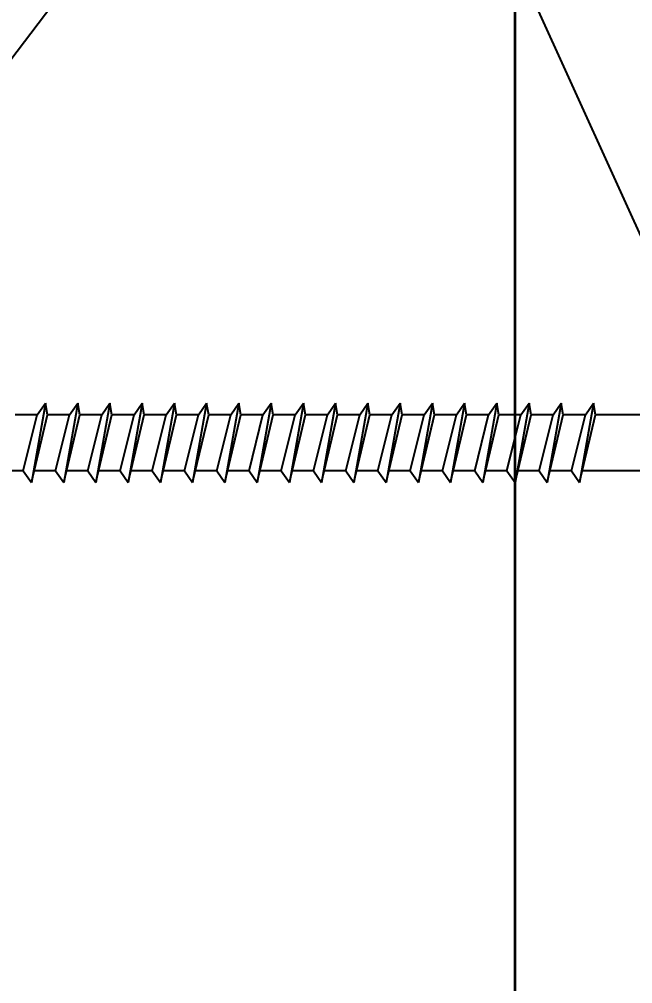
# Model space of a CAD drawing. Header units: inches. Extents: x -16404 to 14624, y -1591 to 16152.
# Drawn here: x 8305.122 to 8307.025, y 6115.648 to 6118.637 of the extents above; entities that cross this region are included whole.
import ezdxf
from ezdxf import colors
from ezdxf.entities.mleader import LeaderData, LeaderLine
from ezdxf.math import Vec2, Vec3

# ---------------------------------------------------------------- set-up
doc = ezdxf.new("R2010")
doc.units = ezdxf.units.IN
doc.header["$LTSCALE"] = 24
doc.header["$MEASUREMENT"] = 0
doc.layers.get('0').update_dxf_attribs({"linetype": 'CONTINUOUS'})
doc.layers.add('DESIGNER COMMENTS', color=221, linetype='CONTINUOUS', plot=False)
for name, color, linetype in [('S-FASTENERS', 1, 'CONTINUOUS'), ('S-SIMPSON', 2, 'CONTINUOUS'), ('S-TYP DETAIL BLOCKS', 1, 'CONTINUOUS'), ('S-WOOD', 3, 'CONTINUOUS')]:
    doc.layers.add(name, color=color, linetype=linetype)
doc.styles.add('Arial', font='arial.ttf', dxfattribs={"width": 0.85})

# ---------------------------------------------------------------- blocks, each defined once
blk = doc.blocks.new('_Open90')
at = {"color": 0, "linetype": 'ByBlock', "lineweight": -2}
for p, q in [((-0.5, 0.5), (0, 0)), ((0, 0), (-1, 0)), ((0, 0), (-0.5, -0.5))]:
    blk.add_line(p, q, dxfattribs=at)
blk = doc.blocks.new('SDS.25X5-f')
at = {"layer": 'S-SIMPSON'}
for p, q in [((-0.087, -0.536), (-0.087, -2.2912)), ((0.087, -0.5316), (0.087, -2.25)), ((0.087, -0.5316), (0.087, -2.25)), ((-0.087, -0.5749), (-0.087, -2.2912)), ((0.087, -2.1816), (0.087, -2.25)), ((0.087, -2.1816), (0.087, -2.25)), ((-0.087, -2.2249), (-0.087, -2.2912)), ((-0.087, -2.2249), (-0.087, -2.2912)), ((-0.087, -2.2249), (-0.087, -2.2912))]:
    blk.add_line(p, q, dxfattribs=at)
at = {"layer": 'S-SIMPSON', "color": 1}
for p, q in [((-0.123, -2.2997), (0.087, -2.25)), ((-0.123, -2.2997), (0.087, -2.25)), ((-0.123, -2.2997), (0.087, -2.25)), ((0.123, -2.2563), (-0.123, -2.2997)), ((0.123, -2.2563), (-0.123, -2.2997)), ((0.123, -2.2563), (-0.123, -2.2997)), ((0.087, -2.25), (0.123, -2.2563)), ((0.087, -2.25), (0.123, -2.2563)), ((0.087, -2.25), (0.123, -2.2563)), ((0.087, -2.2816), (0.123, -2.2563)), ((0.087, -2.2816), (0.123, -2.2563)), ((0.087, -2.2816), (0.123, -2.2563)), ((-0.087, -2.3249), (-0.123, -2.2997)), ((-0.087, -2.3249), (-0.123, -2.2997)), ((-0.087, -2.3249), (-0.123, -2.2997)), ((-0.087, -2.3249), (0.087, -2.2816)), ((-0.087, -2.3249), (0.087, -2.2816)), ((-0.087, -2.3249), (0.087, -2.2816)), ((0.087, -2.2816), (0.087, -2.35)), ((0.087, -2.2816), (0.087, -2.35)), ((0.087, -2.2816), (0.087, -2.35)), ((0.087, -2.2816), (0.087, -2.35)), ((0.087, -2.2816), (0.087, -2.35)), ((0.087, -2.2816), (0.087, -2.35)), ((-0.087, -2.3249), (-0.087, -2.3912)), ((-0.087, -2.3249), (-0.087, -2.3912)), ((-0.087, -2.3249), (-0.087, -2.3912)), ((-0.087, -2.3249), (-0.087, -2.3912)), ((-0.087, -2.3249), (-0.087, -2.3912)), ((-0.087, -2.3249), (-0.087, -2.3912)), ((-0.123, -2.3997), (0.087, -2.35)), ((-0.123, -2.3997), (0.087, -2.35)), ((-0.123, -2.3997), (0.087, -2.35)), ((-0.123, -2.3997), (0.087, -2.35)), ((0.123, -2.3563), (-0.123, -2.3997)), ((0.123, -2.3563), (-0.123, -2.3997)), ((0.123, -2.3563), (-0.123, -2.3997)), ((0.123, -2.3563), (-0.123, -2.3997)), ((0.087, -2.35), (0.123, -2.3563)), ((0.087, -2.35), (0.123, -2.3563)), ((0.087, -2.35), (0.123, -2.3563)), ((0.087, -2.35), (0.123, -2.3563)), ((0.087, -2.3816), (0.123, -2.3563)), ((0.087, -2.3816), (0.123, -2.3563)), ((0.087, -2.3816), (0.123, -2.3563)), ((0.087, -2.3816), (0.123, -2.3563)), ((-0.087, -2.4249), (0.087, -2.3816)), ((-0.087, -2.4249), (0.087, -2.3816)), ((-0.087, -2.4249), (0.087, -2.3816)), ((-0.087, -2.4249), (0.087, -2.3816)), ((0.087, -2.3816), (0.087, -2.45)), ((0.087, -2.3816), (0.087, -2.45)), ((0.087, -2.3816), (0.087, -2.45)), ((0.087, -2.3816), (0.087, -2.45)), ((0.087, -2.3816), (0.087, -2.45)), ((0.087, -2.3816), (0.087, -2.45)), ((0.087, -2.3816), (0.087, -2.45)), ((0.087, -2.3816), (0.087, -2.45)), ((0.087, -2.3816), (0.087, -2.45)), ((0.087, -2.3816), (0.087, -2.45)), ((-0.087, -2.4249), (-0.123, -2.3997)), ((-0.087, -2.4249), (-0.123, -2.3997)), ((-0.087, -2.4249), (-0.123, -2.3997)), ((-0.087, -2.4249), (-0.123, -2.3997)), ((-0.087, -2.4249), (-0.123, -2.3997)), ((-0.087, -2.4249), (0, -2.4032)), ((-0.123, -2.4997), (0.087, -2.45)), ((-0.123, -2.4997), (0.087, -2.45)), ((-0.123, -2.4997), (0.087, -2.45)), ((-0.123, -2.4997), (0.087, -2.45)), ((-0.123, -2.4997), (0.087, -2.45)), ((-0.123, -2.4997), (0.087, -2.45)), ((-0.123, -2.4997), (0.087, -2.45)), ((-0.123, -2.4997), (0.087, -2.45)), ((-0.087, -2.4249), (-0.087, -2.4912)), ((-0.087, -2.4249), (-0.087, -2.4912)), ((-0.087, -2.4249), (-0.087, -2.4912)), ((-0.087, -2.4249), (-0.087, -2.4912)), ((-0.087, -2.4249), (-0.087, -2.4912)), ((-0.087, -2.4249), (-0.087, -2.4912)), ((-0.087, -2.4249), (-0.087, -2.4912)), ((-0.087, -2.4249), (-0.087, -2.4912)), ((-0.087, -2.4249), (-0.087, -2.4912)), ((-0.087, -2.4249), (-0.087, -2.4912)), ((-0.087, -2.4249), (-0.087, -2.4912)), ((-0.087, -2.4249), (-0.087, -2.4912)), ((-0.087, -2.4912), (0.087, -2.45)), ((0.087, -2.45), (0.123, -2.4563)), ((0.087, -2.45), (0.123, -2.4563)), ((0.087, -2.45), (0.123, -2.4563)), ((0.087, -2.45), (0.123, -2.4563)), ((0.087, -2.45), (0.123, -2.4563)), ((0.087, -2.45), (0.123, -2.4563)), ((0.087, -2.45), (0.123, -2.4563)), ((0.087, -2.45), (0.123, -2.4563)), ((0.087, -2.45), (0.123, -2.4563)), ((0.123, -2.4563), (-0.123, -2.4997)), ((0.123, -2.4563), (-0.123, -2.4997)), ((0.123, -2.4563), (-0.123, -2.4997)), ((0.123, -2.4563), (-0.123, -2.4997)), ((0.123, -2.4563), (-0.123, -2.4997)), ((0.123, -2.4563), (-0.123, -2.4997)), ((0.123, -2.4563), (-0.123, -2.4997)), ((0.123, -2.4563), (-0.123, -2.4997)), ((0.123, -2.4563), (-0.123, -2.4997)), ((0.087, -2.4816), (0.123, -2.4563)), ((0.087, -2.4816), (0.123, -2.4563)), ((0.087, -2.4816), (0.123, -2.4563)), ((0.087, -2.4816), (0.123, -2.4563)), ((0.087, -2.4816), (0.123, -2.4563)), ((0.087, -2.4816), (0.123, -2.4563)), ((0.087, -2.4816), (0.123, -2.4563)), ((0.087, -2.4816), (0.123, -2.4563)), ((0.087, -2.4816), (0.123, -2.4563)), ((-0.087, -2.5249), (-0.123, -2.4997)), ((-0.087, -2.5249), (-0.123, -2.4997)), ((-0.087, -2.5249), (-0.123, -2.4997)), ((-0.087, -2.5249), (-0.123, -2.4997)), ((-0.087, -2.5249), (-0.123, -2.4997)), ((-0.087, -2.5249), (-0.123, -2.4997)), ((-0.087, -2.5249), (-0.123, -2.4997)), ((-0.087, -2.5249), (-0.123, -2.4997)), ((-0.087, -2.5249), (-0.123, -2.4997)), ((-0.087, -2.5249), (-0.123, -2.4997)), ((-0.087, -2.5249), (-0.123, -2.4997)), ((-0.087, -2.5249), (-0.123, -2.4997)), ((-0.087, -2.5249), (-0.123, -2.4997)), ((-0.087, -2.5249), (0.087, -2.4816)), ((-0.087, -2.5249), (0.087, -2.4816)), ((-0.087, -2.5249), (0.087, -2.4816)), ((-0.087, -2.5249), (0.087, -2.4816)), ((-0.087, -2.5249), (0.087, -2.4816)), ((-0.087, -2.5249), (0.087, -2.4816)), ((-0.087, -2.5249), (0.087, -2.4816)), ((-0.087, -2.5249), (0.087, -2.4816)), ((-0.087, -2.5249), (0.087, -2.4816)), ((-0.087, -2.5249), (0.013, -2.5)), ((-0.087, -2.5249), (0.013, -2.5)), ((-0.087, -2.5249), (0.013, -2.5)), ((-0.087, -2.5249), (0, -2.5032)), ((0.087, -2.4816), (0.087, -2.55)), ((0.087, -2.4816), (0.087, -2.55)), ((0.087, -2.4816), (0.087, -2.55)), ((0.087, -2.4816), (0.087, -2.55)), ((0.087, -2.4816), (0.087, -2.55)), ((0.087, -2.4816), (0.087, -2.55)), ((0.087, -2.4816), (0.087, -2.55)), ((0.087, -2.4816), (0.087, -2.55)), ((0.087, -2.4816), (0.087, -2.55)), ((0.087, -2.4816), (0.087, -2.55)), ((0.087, -2.4816), (0.087, -2.55)), ((0.087, -2.4816), (0.087, -2.55)), ((0.087, -2.4816), (0.087, -2.55)), ((-0.087, -2.5249), (-0.087, -2.5912)), ((-0.087, -2.5249), (-0.087, -2.5912)), ((-0.087, -2.5249), (-0.087, -2.5912)), ((-0.087, -2.5249), (-0.087, -2.5912)), ((-0.087, -2.5249), (-0.087, -2.5912)), ((-0.087, -2.5249), (-0.087, -2.5912)), ((-0.087, -2.5249), (-0.087, -2.5912)), ((-0.087, -2.5249), (-0.087, -2.5912)), ((-0.087, -2.5249), (-0.087, -2.5912)), ((-0.087, -2.5249), (-0.087, -2.5912)), ((-0.087, -2.5249), (-0.087, -2.5912)), ((-0.123, -2.5997), (0.087, -2.55)), ((-0.123, -2.5997), (0.087, -2.55)), ((-0.123, -2.5997), (0.087, -2.55)), ((-0.123, -2.5997), (0.087, -2.55)), ((-0.123, -2.5997), (0.087, -2.55)), ((-0.123, -2.5997), (0.087, -2.55)), ((-0.123, -2.5997), (0.087, -2.55)), ((-0.123, -2.5997), (0.087, -2.55)), ((-0.123, -2.5997), (0.087, -2.55)), ((0.123, -2.5563), (-0.123, -2.5997)), ((0.123, -2.5563), (-0.123, -2.5997)), ((0.123, -2.5563), (-0.123, -2.5997)), ((0.123, -2.5563), (-0.123, -2.5997)), ((0.123, -2.5563), (-0.123, -2.5997)), ((0.123, -2.5563), (-0.123, -2.5997)), ((0.123, -2.5563), (-0.123, -2.5997)), ((0.123, -2.5563), (-0.123, -2.5997)), ((0.123, -2.5563), (-0.123, -2.5997)), ((0.087, -2.55), (0.123, -2.5563)), ((0.087, -2.55), (0.123, -2.5563)), ((0.087, -2.55), (0.123, -2.5563)), ((0.087, -2.55), (0.123, -2.5563)), ((0.087, -2.55), (0.123, -2.5563)), ((0.087, -2.55), (0.123, -2.5563)), ((0.087, -2.55), (0.123, -2.5563)), ((0.087, -2.55), (0.123, -2.5563)), ((0.087, -2.55), (0.123, -2.5563)), ((0.087, -2.5816), (0.123, -2.5563)), ((0.087, -2.5816), (0.123, -2.5563)), ((0.087, -2.5816), (0.123, -2.5563)), ((0.087, -2.5816), (0.123, -2.5563)), ((0.087, -2.5816), (0.123, -2.5563)), ((0.087, -2.5816), (0.123, -2.5563)), ((0.087, -2.5816), (0.123, -2.5563)), ((0.087, -2.5816), (0.123, -2.5563)), ((0.087, -2.5816), (0.123, -2.5563)), ((-0.087, -2.6249), (-0.123, -2.5997)), ((-0.087, -2.6249), (-0.123, -2.5997)), ((-0.087, -2.6249), (-0.123, -2.5997)), ((-0.087, -2.6249), (-0.123, -2.5997)), ((-0.087, -2.6249), (-0.123, -2.5997)), ((-0.087, -2.6249), (-0.123, -2.5997)), ((-0.087, -2.6249), (-0.123, -2.5997)), ((-0.087, -2.6249), (-0.123, -2.5997)), ((-0.087, -2.6249), (-0.123, -2.5997)), ((-0.087, -2.6249), (0.087, -2.5816)), ((-0.087, -2.6249), (0.087, -2.5816)), ((-0.087, -2.6249), (0.087, -2.5816)), ((-0.087, -2.6249), (0.087, -2.5816)), ((-0.087, -2.6249), (0.087, -2.5816)), ((-0.087, -2.6249), (0.087, -2.5816)), ((-0.087, -2.6249), (0.087, -2.5816)), ((-0.087, -2.6249), (0.087, -2.5816)), ((-0.087, -2.6249), (0.087, -2.5816)), ((0.087, -2.5816), (0.087, -2.65)), ((0.087, -2.5816), (0.087, -2.65)), ((0.087, -2.5816), (0.087, -2.65)), ((0.087, -2.5816), (0.087, -2.65)), ((0.087, -2.5816), (0.087, -2.65)), ((0.087, -2.5816), (0.087, -2.65)), ((0.087, -2.5816), (0.087, -2.65)), ((0.087, -2.5816), (0.087, -2.65)), ((0.087, -2.5816), (0.087, -2.65)), ((0.087, -2.5816), (0.087, -2.65)), ((0.087, -2.5816), (0.087, -2.65)), ((-0.087, -2.6249), (-0.087, -2.6912)), ((-0.087, -2.6249), (-0.087, -2.6912)), ((-0.087, -2.6249), (-0.087, -2.6912)), ((-0.087, -2.6249), (-0.087, -2.6912)), ((-0.087, -2.6249), (-0.087, -2.6912)), ((-0.087, -2.6249), (-0.087, -2.6912)), ((-0.087, -2.6249), (-0.087, -2.6912)), ((-0.087, -2.6249), (-0.087, -2.6912)), ((-0.087, -2.6249), (-0.087, -2.6912)), ((-0.087, -2.6249), (-0.087, -2.6912)), ((-0.087, -2.6249), (-0.087, -2.6912)), ((-0.123, -2.6997), (0.087, -2.65)), ((-0.123, -2.6997), (0.087, -2.65)), ((-0.123, -2.6997), (0.087, -2.65)), ((-0.123, -2.6997), (0.087, -2.65)), ((-0.123, -2.6997), (0.087, -2.65)), ((-0.123, -2.6997), (0.087, -2.65)), ((-0.123, -2.6997), (0.087, -2.65)), ((-0.123, -2.6997), (0.087, -2.65)), ((-0.123, -2.6997), (0.087, -2.65)), ((-0.123, -2.6997), (0.087, -2.65)), ((-0.123, -2.6997), (0.087, -2.65)), ((0.123, -2.6563), (-0.123, -2.6997)), ((0.123, -2.6563), (-0.123, -2.6997)), ((0.123, -2.6563), (-0.123, -2.6997)), ((0.123, -2.6563), (-0.123, -2.6997)), ((0.123, -2.6563), (-0.123, -2.6997)), ((0.123, -2.6563), (-0.123, -2.6997)), ((0.123, -2.6563), (-0.123, -2.6997)), ((0.123, -2.6563), (-0.123, -2.6997)), ((0.123, -2.6563), (-0.123, -2.6997)), ((0.123, -2.6563), (-0.123, -2.6997)), ((0.123, -2.6563), (-0.123, -2.6997)), ((0.087, -2.65), (0.123, -2.6563)), ((0.087, -2.65), (0.123, -2.6563)), ((0.087, -2.65), (0.123, -2.6563)), ((0.087, -2.65), (0.123, -2.6563)), ((0.087, -2.65), (0.123, -2.6563)), ((0.087, -2.65), (0.123, -2.6563)), ((0.087, -2.65), (0.123, -2.6563)), ((0.087, -2.65), (0.123, -2.6563)), ((0.087, -2.65), (0.123, -2.6563)), ((0.087, -2.65), (0.123, -2.6563)), ((0.087, -2.65), (0.123, -2.6563)), ((0.087, -2.6816), (0.123, -2.6563)), ((0.087, -2.6816), (0.123, -2.6563)), ((0.087, -2.6816), (0.123, -2.6563)), ((0.087, -2.6816), (0.123, -2.6563)), ((0.087, -2.6816), (0.123, -2.6563)), ((0.087, -2.6816), (0.123, -2.6563)), ((0.087, -2.6816), (0.123, -2.6563)), ((0.087, -2.6816), (0.123, -2.6563)), ((0.087, -2.6816), (0.123, -2.6563)), ((0.087, -2.6816), (0.123, -2.6563)), ((0.087, -2.6816), (0.123, -2.6563)), ((-0.087, -2.7249), (0.087, -2.6816)), ((-0.087, -2.7249), (0.087, -2.6816)), ((-0.087, -2.7249), (0.087, -2.6816)), ((-0.087, -2.7249), (0.087, -2.6816)), ((-0.087, -2.7249), (0.087, -2.6816)), ((-0.087, -2.7249), (0.087, -2.6816)), ((-0.087, -2.7249), (0.087, -2.6816)), ((-0.087, -2.7249), (0.087, -2.6816)), ((-0.087, -2.7249), (0.087, -2.6816)), ((-0.087, -2.7249), (0.087, -2.6816)), ((-0.087, -2.7249), (0.087, -2.6816)), ((0.087, -2.6816), (0.087, -2.75)), ((0.087, -2.6816), (0.087, -2.75)), ((0.087, -2.6816), (0.087, -2.75)), ((0.087, -2.6816), (0.087, -2.75)), ((0.087, -2.6816), (0.087, -2.75)), ((0.087, -2.6816), (0.087, -2.75)), ((0.087, -2.6816), (0.087, -2.75)), ((0.087, -2.6816), (0.087, -2.75)), ((-0.087, -2.7249), (-0.123, -2.6997)), ((-0.087, -2.7249), (-0.123, -2.6997)), ((-0.087, -2.7249), (-0.123, -2.6997)), ((-0.087, -2.7249), (-0.123, -2.6997)), ((-0.087, -2.7249), (-0.123, -2.6997)), ((-0.087, -2.7249), (-0.123, -2.6997)), ((-0.087, -2.7249), (-0.123, -2.6997)), ((-0.087, -2.7249), (-0.123, -2.6997)), ((-0.087, -2.7249), (-0.123, -2.6997)), ((-0.087, -2.7249), (-0.123, -2.6997)), ((-0.087, -2.7249), (-0.123, -2.6997)), ((-0.087, -2.7249), (-0.123, -2.6997)), ((-0.087, -2.7249), (-0.123, -2.6997)), ((-0.087, -2.7249), (0, -2.7032)), ((-0.087, -2.7249), (0, -2.7032)), ((-0.087, -2.7249), (-0.087, -2.7912)), ((-0.087, -2.7249), (-0.087, -2.7912)), ((-0.087, -2.7249), (-0.087, -2.7912)), ((-0.087, -2.7249), (-0.087, -2.7912)), ((-0.087, -2.7249), (-0.087, -2.7912)), ((-0.087, -2.7249), (-0.087, -2.7912)), ((-0.087, -2.7249), (-0.087, -2.7912)), ((-0.087, -2.7249), (-0.087, -2.7912)), ((-0.087, -2.7249), (-0.087, -2.7912)), ((-0.087, -2.7249), (-0.087, -2.7912)), ((-0.123, -2.7997), (0.087, -2.75)), ((-0.123, -2.7997), (0.087, -2.75)), ((-0.123, -2.7997), (0.087, -2.75)), ((-0.123, -2.7997), (0.087, -2.75)), ((-0.123, -2.7997), (0.087, -2.75)), ((-0.123, -2.7997), (0.087, -2.75)), ((-0.123, -2.7997), (0.087, -2.75)), ((-0.123, -2.7997), (0.087, -2.75)), ((0.123, -2.7563), (-0.123, -2.7997)), ((0.123, -2.7563), (-0.123, -2.7997)), ((0.123, -2.7563), (-0.123, -2.7997)), ((0.123, -2.7563), (-0.123, -2.7997)), ((0.123, -2.7563), (-0.123, -2.7997)), ((0.123, -2.7563), (-0.123, -2.7997)), ((0.123, -2.7563), (-0.123, -2.7997)), ((0.123, -2.7563), (-0.123, -2.7997)), ((0.123, -2.7563), (-0.123, -2.7997)), ((-0.087, -2.7912), (0.087, -2.75)), ((0.087, -2.75), (0.123, -2.7563)), ((0.087, -2.75), (0.123, -2.7563)), ((0.087, -2.75), (0.123, -2.7563)), ((0.087, -2.75), (0.123, -2.7563)), ((0.087, -2.75), (0.123, -2.7563)), ((0.087, -2.75), (0.123, -2.7563)), ((0.087, -2.75), (0.123, -2.7563)), ((0.087, -2.75), (0.123, -2.7563)), ((0.087, -2.75), (0.123, -2.7563)), ((0.087, -2.7816), (0.123, -2.7563)), ((0.087, -2.7816), (0.123, -2.7563)), ((0.087, -2.7816), (0.123, -2.7563)), ((0.087, -2.7816), (0.123, -2.7563)), ((0.087, -2.7816), (0.123, -2.7563)), ((0.087, -2.7816), (0.123, -2.7563)), ((0.087, -2.7816), (0.123, -2.7563)), ((0.087, -2.7816), (0.123, -2.7563)), ((0.087, -2.7816), (0.123, -2.7563)), ((-0.087, -2.8249), (-0.123, -2.7997)), ((-0.087, -2.8249), (-0.123, -2.7997)), ((-0.087, -2.8249), (-0.123, -2.7997)), ((-0.087, -2.8249), (-0.123, -2.7997)), ((-0.087, -2.8249), (-0.123, -2.7997)), ((-0.087, -2.8249), (-0.123, -2.7997)), ((-0.087, -2.8249), (-0.123, -2.7997)), ((-0.087, -2.8249), (-0.123, -2.7997)), ((-0.087, -2.8249), (-0.123, -2.7997)), ((-0.087, -2.8249), (-0.123, -2.7997)), ((-0.087, -2.8249), (0.087, -2.7816)), ((-0.087, -2.8249), (0.087, -2.7816)), ((-0.087, -2.8249), (0.087, -2.7816)), ((-0.087, -2.8249), (0.087, -2.7816)), ((-0.087, -2.8249), (0.087, -2.7816)), ((-0.087, -2.8249), (0.087, -2.7816)), ((-0.087, -2.8249), (0.087, -2.7816)), ((-0.087, -2.8249), (0.087, -2.7816)), ((-0.087, -2.8249), (0.087, -2.7816)), ((-0.087, -2.8249), (0, -2.8032)), ((0.087, -2.7816), (0.087, -2.85)), ((0.087, -2.7816), (0.087, -2.85)), ((0.087, -2.7816), (0.087, -2.85)), ((0.087, -2.7816), (0.087, -2.85)), ((0.087, -2.7816), (0.087, -2.85)), ((0.087, -2.7816), (0.087, -2.85)), ((0.087, -2.7816), (0.087, -2.85)), ((0.087, -2.7816), (0.087, -2.85)), ((0.087, -2.7816), (0.087, -2.85)), ((-0.087, -2.8249), (-0.087, -2.8912)), ((-0.087, -2.8249), (-0.087, -2.8912)), ((-0.087, -2.8249), (-0.087, -2.8912)), ((-0.087, -2.8249), (-0.087, -2.8912)), ((-0.087, -2.8249), (-0.087, -2.8912)), ((-0.087, -2.8249), (-0.087, -2.8912)), ((-0.087, -2.8249), (-0.087, -2.8912)), ((-0.087, -2.8249), (-0.087, -2.8912)), ((-0.123, -2.8997), (0.087, -2.85)), ((-0.123, -2.8997), (0.087, -2.85)), ((-0.123, -2.8997), (0.087, -2.85)), ((-0.123, -2.8997), (0.087, -2.85)), ((-0.123, -2.8997), (0.087, -2.85)), ((-0.123, -2.8997), (0.087, -2.85)), ((0.123, -2.8563), (-0.123, -2.8997)), ((0.123, -2.8563), (-0.123, -2.8997)), ((0.123, -2.8563), (-0.123, -2.8997)), ((0.123, -2.8563), (-0.123, -2.8997)), ((0.123, -2.8563), (-0.123, -2.8997)), ((0.123, -2.8563), (-0.123, -2.8997)), ((0.087, -2.85), (0.123, -2.8563)), ((0.087, -2.85), (0.123, -2.8563)), ((0.087, -2.85), (0.123, -2.8563)), ((0.087, -2.85), (0.123, -2.8563)), ((0.087, -2.85), (0.123, -2.8563)), ((0.087, -2.85), (0.123, -2.8563)), ((0.087, -2.8816), (0.123, -2.8563)), ((0.087, -2.8816), (0.123, -2.8563)), ((0.087, -2.8816), (0.123, -2.8563)), ((0.087, -2.8816), (0.123, -2.8563)), ((0.087, -2.8816), (0.123, -2.8563)), ((0.087, -2.8816), (0.123, -2.8563)), ((-0.087, -2.9249), (0.087, -2.8816)), ((-0.087, -2.9249), (0.087, -2.8816)), ((-0.087, -2.9249), (0.087, -2.8816)), ((-0.087, -2.9249), (0.087, -2.8816)), ((-0.087, -2.9249), (0.087, -2.8816)), ((-0.087, -2.9249), (0.087, -2.8816)), ((0.087, -2.8816), (0.087, -2.95)), ((0.087, -2.8816), (0.087, -2.95)), ((0.087, -2.8816), (0.087, -2.95)), ((0.087, -2.8816), (0.087, -2.95)), ((0.087, -2.8816), (0.087, -2.95)), ((0.087, -2.8816), (0.087, -2.95)), ((0.087, -2.8816), (0.087, -2.95)), ((-0.087, -2.9249), (-0.123, -2.8997)), ((-0.087, -2.9249), (-0.123, -2.8997)), ((-0.087, -2.9249), (-0.123, -2.8997)), ((-0.087, -2.9249), (-0.123, -2.8997)), ((-0.087, -2.9249), (-0.123, -2.8997)), ((-0.087, -2.9249), (-0.123, -2.8997)), ((-0.087, -2.9249), (-0.087, -2.9912)), ((-0.087, -2.9249), (-0.087, -2.9912)), ((-0.087, -2.9249), (-0.087, -2.9912)), ((-0.087, -2.9249), (-0.087, -2.9912)), ((-0.087, -2.9249), (-0.087, -2.9912)), ((-0.087, -2.9249), (-0.087, -2.9912)), ((-0.087, -2.9249), (-0.087, -2.9912)), ((-0.123, -2.9997), (0.087, -2.95)), ((-0.123, -2.9997), (0.087, -2.95)), ((-0.123, -2.9997), (0.087, -2.95)), ((-0.123, -2.9997), (0.087, -2.95)), ((-0.123, -2.9997), (0.087, -2.95)), ((-0.123, -2.9997), (0.087, -2.95)), ((-0.123, -2.9997), (0.087, -2.95)), ((0.123, -2.9563), (-0.123, -2.9997)), ((0.123, -2.9563), (-0.123, -2.9997)), ((0.123, -2.9563), (-0.123, -2.9997)), ((0.123, -2.9563), (-0.123, -2.9997)), ((0.123, -2.9563), (-0.123, -2.9997)), ((0.123, -2.9563), (-0.123, -2.9997)), ((0.123, -2.9563), (-0.123, -2.9997)), ((0.087, -2.95), (0.123, -2.9563)), ((0.087, -2.95), (0.123, -2.9563)), ((0.087, -2.95), (0.123, -2.9563)), ((0.087, -2.95), (0.123, -2.9563)), ((0.087, -2.95), (0.123, -2.9563)), ((0.087, -2.95), (0.123, -2.9563)), ((0.087, -2.95), (0.123, -2.9563)), ((0.087, -2.9816), (0.123, -2.9563)), ((0.087, -2.9816), (0.123, -2.9563)), ((0.087, -2.9816), (0.123, -2.9563)), ((0.087, -2.9816), (0.123, -2.9563)), ((0.087, -2.9816), (0.123, -2.9563)), ((0.087, -2.9816), (0.123, -2.9563)), ((0.087, -2.9816), (0.123, -2.9563)), ((-0.087, -3.0249), (0.087, -2.9816)), ((-0.087, -3.0249), (0.087, -2.9816)), ((-0.087, -3.0249), (0.087, -2.9816)), ((-0.087, -3.0249), (0.087, -2.9816)), ((-0.087, -3.0249), (0.087, -2.9816)), ((-0.087, -3.0249), (0.087, -2.9816)), ((-0.087, -3.0249), (0.087, -2.9816)), ((0.087, -2.9816), (0.087, -3.05)), ((0.087, -2.9816), (0.087, -3.05)), ((0.087, -2.9816), (0.087, -3.05)), ((0.087, -2.9816), (0.087, -3.05)), ((0.087, -2.9816), (0.087, -3.05)), ((0.087, -2.9816), (0.087, -3.05)), ((0.087, -2.9816), (0.087, -3.05)), ((0.087, -2.9816), (0.087, -3.05)), ((0.087, -2.9816), (0.087, -3.05)), ((0.087, -2.9816), (0.087, -3.05)), ((0.087, -2.9816), (0.087, -3.05)), ((0.087, -2.9816), (0.087, -3.05)), ((0.087, -2.9816), (0.087, -3.05)), ((0.087, -2.9816), (0.087, -3.05)), ((-0.087, -3.0249), (-0.123, -2.9997)), ((-0.087, -3.0249), (-0.123, -2.9997)), ((-0.087, -3.0249), (-0.123, -2.9997)), ((-0.087, -3.0249), (-0.123, -2.9997)), ((-0.087, -3.0249), (-0.123, -2.9997)), ((-0.087, -3.0249), (-0.123, -2.9997)), ((-0.087, -3.0249), (-0.123, -2.9997)), ((-0.087, -3.0249), (-0.123, -2.9997)), ((-0.087, -3.0249), (0, -3.0032)), ((-0.087, -3.0249), (-0.087, -3.0912)), ((-0.087, -3.0249), (-0.087, -3.0912)), ((-0.087, -3.0249), (-0.087, -3.0912)), ((-0.087, -3.0249), (-0.087, -3.0912)), ((-0.087, -3.0249), (-0.087, -3.0912)), ((-0.087, -3.0249), (-0.087, -3.0912)), ((-0.087, -3.0249), (-0.087, -3.0912)), ((-0.087, -3.0249), (-0.087, -3.0912)), ((-0.123, -3.0997), (0.087, -3.05)), ((-0.123, -3.0997), (0.087, -3.05)), ((-0.123, -3.0997), (0.087, -3.05)), ((-0.123, -3.0997), (0.087, -3.05)), ((-0.123, -3.0997), (0.087, -3.05)), ((-0.123, -3.0997), (0.087, -3.05)), ((0.123, -3.0563), (-0.123, -3.0997)), ((0.123, -3.0563), (-0.123, -3.0997)), ((0.123, -3.0563), (-0.123, -3.0997)), ((0.123, -3.0563), (-0.123, -3.0997)), ((0.123, -3.0563), (-0.123, -3.0997)), ((0.123, -3.0563), (-0.123, -3.0997)), ((0.087, -3.05), (0.123, -3.0563)), ((0.087, -3.05), (0.123, -3.0563)), ((0.087, -3.05), (0.123, -3.0563)), ((0.087, -3.05), (0.123, -3.0563)), ((0.087, -3.05), (0.123, -3.0563)), ((0.087, -3.05), (0.123, -3.0563)), ((0.087, -3.0816), (0.123, -3.0563)), ((0.087, -3.0816), (0.123, -3.0563)), ((0.087, -3.0816), (0.123, -3.0563)), ((0.087, -3.0816), (0.123, -3.0563)), ((0.087, -3.0816), (0.123, -3.0563)), ((0.087, -3.0816), (0.123, -3.0563)), ((-0.087, -3.1249), (-0.123, -3.0997)), ((-0.087, -3.1249), (-0.123, -3.0997)), ((-0.087, -3.1249), (-0.123, -3.0997)), ((-0.087, -3.1249), (-0.123, -3.0997)), ((-0.087, -3.1249), (-0.123, -3.0997)), ((-0.087, -3.1249), (-0.123, -3.0997)), ((-0.087, -3.1249), (-0.123, -3.0997)), ((-0.087, -3.1249), (0.087, -3.0816)), ((-0.087, -3.1249), (0.087, -3.0816)), ((-0.087, -3.1249), (0.087, -3.0816)), ((-0.087, -3.1249), (0.087, -3.0816)), ((-0.087, -3.1249), (0.087, -3.0816)), ((-0.087, -3.1249), (0.087, -3.0816)), ((-0.087, -3.1249), (0, -3.1032)), ((0.087, -3.0816), (0.087, -3.15)), ((0.087, -3.0816), (0.087, -3.15)), ((0.087, -3.0816), (0.087, -3.15)), ((0.087, -3.0816), (0.087, -3.15)), ((0.087, -3.0816), (0.087, -3.15)), ((0.087, -3.0816), (0.087, -3.15)), ((0.087, -3.0816), (0.087, -3.15)), ((-0.087, -3.1249), (-0.087, -3.1912)), ((-0.087, -3.1249), (-0.087, -3.1912)), ((-0.087, -3.1249), (-0.087, -3.1912)), ((-0.087, -3.1249), (-0.087, -3.1912)), ((-0.087, -3.1249), (-0.087, -3.1912)), ((-0.087, -3.1249), (-0.087, -3.1912)), ((-0.087, -3.1249), (-0.087, -3.1912)), ((-0.123, -3.1997), (0.087, -3.15)), ((-0.123, -3.1997), (0.087, -3.15)), ((-0.123, -3.1997), (0.087, -3.15)), ((0.123, -3.1563), (-0.123, -3.1997)), ((0.123, -3.1563), (-0.123, -3.1997)), ((0.123, -3.1563), (-0.123, -3.1997)), ((0.087, -3.15), (0.123, -3.1563)), ((0.087, -3.15), (0.123, -3.1563)), ((0.087, -3.15), (0.123, -3.1563)), ((0.087, -3.1816), (0.123, -3.1563)), ((0.087, -3.1816), (0.123, -3.1563)), ((0.087, -3.1816), (0.123, -3.1563)), ((-0.087, -3.2249), (0.087, -3.1816)), ((-0.087, -3.2249), (0.087, -3.1816)), ((-0.087, -3.2249), (0.087, -3.1816)), ((0.087, -3.1816), (0.087, -3.25)), ((0.087, -3.1816), (0.087, -3.25)), ((0.087, -3.1816), (0.087, -3.25)), ((0.087, -3.1816), (0.087, -3.25)), ((0.087, -3.1816), (0.087, -3.25)), ((-0.087, -3.2249), (-0.123, -3.1997)), ((-0.087, -3.2249), (-0.123, -3.1997)), ((-0.087, -3.2249), (-0.123, -3.1997)), ((-0.087, -3.2249), (-0.087, -3.2912)), ((-0.087, -3.2249), (-0.087, -3.2912)), ((-0.087, -3.2249), (-0.087, -3.2912)), ((-0.087, -3.2249), (-0.087, -3.2912)), ((-0.087, -3.2249), (-0.087, -3.2912)), ((-0.123, -3.2997), (0.087, -3.25)), ((-0.123, -3.2997), (0.087, -3.25)), ((-0.123, -3.2997), (0.087, -3.25)), ((0.123, -3.2563), (-0.123, -3.2997)), ((0.123, -3.2563), (-0.123, -3.2997)), ((0.123, -3.2563), (-0.123, -3.2997)), ((0.087, -3.25), (0.123, -3.2563)), ((0.087, -3.25), (0.123, -3.2563)), ((0.087, -3.25), (0.123, -3.2563)), ((0.087, -3.2816), (0.123, -3.2563)), ((0.087, -3.2816), (0.123, -3.2563)), ((0.087, -3.2816), (0.123, -3.2563)), ((-0.087, -3.3249), (0.087, -3.2816)), ((-0.087, -3.3249), (0.087, -3.2816)), ((-0.087, -3.3249), (0.087, -3.2816)), ((0.087, -3.2816), (0.087, -3.35)), ((0.087, -3.2816), (0.087, -3.35)), ((0.087, -3.2816), (0.087, -3.35)), ((0.087, -3.2816), (0.087, -3.35)), ((0.087, -3.2816), (0.087, -3.35)), ((0.087, -3.2816), (0.087, -3.35)), ((0.087, -3.2816), (0.087, -3.35)), ((0.087, -3.2816), (0.087, -3.35)), ((-0.087, -3.3249), (-0.123, -3.2997)), ((-0.087, -3.3249), (-0.123, -3.2997)), ((-0.087, -3.3249), (-0.123, -3.2997)), ((-0.087, -3.3249), (-0.087, -3.3912)), ((-0.087, -3.3249), (-0.087, -3.3912)), ((-0.087, -3.3249), (-0.087, -3.3912)), ((-0.087, -3.3249), (-0.087, -3.3912)), ((-0.087, -3.3249), (-0.087, -3.3912)), ((-0.087, -3.3249), (-0.087, -3.3912)), ((-0.087, -3.3249), (-0.087, -3.3912)), ((-0.087, -3.3249), (-0.087, -3.3912)), ((-0.123, -3.3997), (0.087, -3.35)), ((-0.123, -3.3997), (0.087, -3.35)), ((-0.123, -3.3997), (0.087, -3.35)), ((-0.123, -3.3997), (0.087, -3.35)), ((0.123, -3.3563), (-0.123, -3.3997)), ((0.123, -3.3563), (-0.123, -3.3997)), ((0.123, -3.3563), (-0.123, -3.3997)), ((0.123, -3.3563), (-0.123, -3.3997)), ((0.087, -3.35), (0.123, -3.3563)), ((0.087, -3.35), (0.123, -3.3563)), ((0.087, -3.35), (0.123, -3.3563)), ((0.087, -3.35), (0.123, -3.3563)), ((0.087, -3.3816), (0.123, -3.3563)), ((0.087, -3.3816), (0.123, -3.3563)), ((0.087, -3.3816), (0.123, -3.3563)), ((0.087, -3.3816), (0.123, -3.3563)), ((-0.087, -3.4249), (-0.123, -3.3997)), ((-0.087, -3.4249), (-0.123, -3.3997)), ((-0.087, -3.4249), (-0.123, -3.3997)), ((-0.087, -3.4249), (-0.123, -3.3997)), ((-0.087, -3.4249), (0.087, -3.3816)), ((-0.087, -3.4249), (0.087, -3.3816)), ((-0.087, -3.4249), (0.087, -3.3816)), ((-0.087, -3.4249), (0.087, -3.3816)), ((0.087, -3.3816), (0.087, -3.45)), ((0.087, -3.3816), (0.087, -3.45)), ((0.087, -3.3816), (0.087, -3.45)), ((0.087, -3.3816), (0.087, -3.45)), ((0.087, -3.3816), (0.087, -3.45)), ((0.087, -3.3816), (0.087, -3.45)), ((-0.087, -3.4249), (-0.087, -3.4912)), ((-0.087, -3.4249), (-0.087, -3.4912)), ((-0.087, -3.4249), (-0.087, -3.4912)), ((-0.087, -3.4249), (-0.087, -3.4912)), ((-0.087, -3.4249), (-0.087, -3.4912)), ((-0.087, -3.4249), (-0.087, -3.4912)), ((-0.123, -3.4997), (0.087, -3.45)), ((-0.123, -3.4997), (0.087, -3.45)), ((-0.123, -3.4997), (0.087, -3.45)), ((-0.123, -3.4997), (0.087, -3.45)), ((0.123, -3.4563), (-0.123, -3.4997)), ((0.123, -3.4563), (-0.123, -3.4997)), ((0.123, -3.4563), (-0.123, -3.4997)), ((0.123, -3.4563), (-0.123, -3.4997)), ((0.087, -3.45), (0.123, -3.4563)), ((0.087, -3.45), (0.123, -3.4563)), ((0.087, -3.45), (0.123, -3.4563)), ((0.087, -3.45), (0.123, -3.4563)), ((0.087, -3.4816), (0.123, -3.4563)), ((0.087, -3.4816), (0.123, -3.4563)), ((0.087, -3.4816), (0.123, -3.4563)), ((0.087, -3.4816), (0.123, -3.4563)), ((-0.087, -3.5249), (0.087, -3.4816)), ((-0.087, -3.5249), (0.087, -3.4816)), ((-0.087, -3.5249), (0.087, -3.4816)), ((-0.087, -3.5249), (0.087, -3.4816)), ((0.087, -3.4816), (0.087, -3.55)), ((0.087, -3.4816), (0.087, -3.55)), ((0.087, -3.4816), (0.087, -3.55)), ((0.087, -3.4816), (0.087, -3.55)), ((0.087, -3.4816), (0.087, -3.55)), ((0.087, -3.4816), (0.087, -3.55)), ((0.087, -3.4816), (0.087, -3.55)), ((-0.087, -3.5249), (-0.123, -3.4997)), ((-0.087, -3.5249), (-0.123, -3.4997)), ((-0.087, -3.5249), (-0.123, -3.4997)), ((-0.087, -3.5249), (-0.123, -3.4997)), ((-0.087, -3.5249), (-0.123, -3.4997)), ((-0.087, -3.5249), (0, -3.5032)), ((-0.087, -3.5249), (-0.087, -3.5912)), ((-0.087, -3.5249), (-0.087, -3.5912)), ((-0.087, -3.5249), (-0.087, -3.5912)), ((-0.087, -3.5249), (-0.087, -3.5912)), ((-0.087, -3.5249), (-0.087, -3.5912)), ((-0.087, -3.5249), (-0.087, -3.5912)), ((-0.087, -3.5249), (-0.087, -3.5912)), ((-0.123, -3.5997), (0.087, -3.55)), ((-0.123, -3.5997), (0.087, -3.55)), ((-0.123, -3.5997), (0.087, -3.55)), ((-0.123, -3.5997), (0.087, -3.55)), ((0.123, -3.5563), (-0.123, -3.5997)), ((0.123, -3.5563), (-0.123, -3.5997)), ((0.123, -3.5563), (-0.123, -3.5997)), ((0.123, -3.5563), (-0.123, -3.5997)), ((0.087, -3.55), (0.123, -3.5563)), ((0.087, -3.55), (0.123, -3.5563)), ((0.087, -3.55), (0.123, -3.5563)), ((0.087, -3.55), (0.123, -3.5563)), ((0.087, -3.5816), (0.123, -3.5563)), ((0.087, -3.5816), (0.123, -3.5563)), ((0.087, -3.5816), (0.123, -3.5563)), ((0.087, -3.5816), (0.123, -3.5563)), ((-0.087, -3.6249), (0.087, -3.5816)), ((-0.087, -3.6249), (0.087, -3.5816)), ((-0.087, -3.6249), (0.087, -3.5816)), ((-0.087, -3.6249), (0.087, -3.5816)), ((0.087, -3.5816), (0.087, -3.65)), ((0.087, -3.5816), (0.087, -3.65)), ((0.087, -3.5816), (0.087, -3.65)), ((0.087, -3.5816), (0.087, -3.65)), ((0.087, -3.5816), (0.087, -3.65)), ((0.087, -3.5816), (0.087, -3.65)), ((0.087, -3.5816), (0.087, -3.65)), ((-0.087, -3.6249), (-0.123, -3.5997)), ((-0.087, -3.6249), (-0.123, -3.5997)), ((-0.087, -3.6249), (-0.123, -3.5997)), ((-0.087, -3.6249), (-0.123, -3.5997)), ((-0.087, -3.6249), (-0.087, -3.6912)), ((-0.087, -3.6249), (-0.087, -3.6912)), ((-0.087, -3.6249), (-0.087, -3.6912)), ((-0.087, -3.6249), (-0.087, -3.6912)), ((-0.087, -3.6249), (-0.087, -3.6912)), ((-0.087, -3.6249), (-0.087, -3.6912)), ((-0.087, -3.6249), (-0.087, -3.6912)), ((-0.123, -3.6997), (0.087, -3.65)), ((-0.123, -3.6997), (0.087, -3.65)), ((-0.123, -3.6997), (0.087, -3.65)), ((-0.123, -3.6997), (0.087, -3.65)), ((-0.123, -3.6997), (0.087, -3.65)), ((0.123, -3.6563), (-0.123, -3.6997)), ((0.123, -3.6563), (-0.123, -3.6997)), ((0.123, -3.6563), (-0.123, -3.6997)), ((0.123, -3.6563), (-0.123, -3.6997)), ((0.123, -3.6563), (-0.123, -3.6997)), ((0.087, -3.65), (0.123, -3.6563)), ((0.087, -3.65), (0.123, -3.6563)), ((0.087, -3.65), (0.123, -3.6563)), ((0.087, -3.65), (0.123, -3.6563)), ((0.087, -3.65), (0.123, -3.6563)), ((0.087, -3.6816), (0.123, -3.6563)), ((0.087, -3.6816), (0.123, -3.6563)), ((0.087, -3.6816), (0.123, -3.6563)), ((0.087, -3.6816), (0.123, -3.6563)), ((0.087, -3.6816), (0.123, -3.6563)), ((-0.087, -3.7249), (-0.123, -3.6997)), ((-0.087, -3.7249), (-0.123, -3.6997)), ((-0.087, -3.7249), (-0.123, -3.6997)), ((-0.087, -3.7249), (-0.123, -3.6997)), ((-0.087, -3.7249), (-0.123, -3.6997)), ((-0.087, -3.7249), (0.087, -3.6816)), ((-0.087, -3.7249), (0.087, -3.6816)), ((-0.087, -3.7249), (0.087, -3.6816)), ((-0.087, -3.7249), (0.087, -3.6816)), ((-0.087, -3.7249), (0.087, -3.6816)), ((0.087, -3.6816), (0.087, -3.75)), ((0.087, -3.6816), (0.087, -3.75)), ((0.087, -3.6816), (0.087, -3.75)), ((0.087, -3.6816), (0.087, -3.75)), ((-0.087, -3.7249), (-0.087, -3.7912)), ((-0.087, -3.7249), (-0.087, -3.7912)), ((-0.087, -3.7249), (-0.087, -3.7912)), ((-0.087, -3.7249), (-0.087, -3.7912)), ((-0.123, -3.7997), (0.087, -3.75)), ((-0.123, -3.7997), (0.087, -3.75)), ((-0.123, -3.7997), (0.087, -3.75)), ((-0.123, -3.7997), (0.087, -3.75)), ((0.123, -3.7563), (-0.123, -3.7997)), ((0.123, -3.7563), (-0.123, -3.7997)), ((0.123, -3.7563), (-0.123, -3.7997)), ((0.123, -3.7563), (-0.123, -3.7997)), ((0.087, -3.75), (0.123, -3.7563)), ((0.087, -3.75), (0.123, -3.7563)), ((0.087, -3.75), (0.123, -3.7563)), ((0.087, -3.75), (0.123, -3.7563)), ((0.087, -3.7816), (0.123, -3.7563)), ((0.087, -3.7816), (0.123, -3.7563)), ((0.087, -3.7816), (0.123, -3.7563)), ((0.087, -3.7816), (0.123, -3.7563)), ((-0.087, -3.8249), (0.087, -3.7816)), ((-0.087, -3.8249), (0.087, -3.7816)), ((-0.087, -3.8249), (0.087, -3.7816)), ((-0.087, -3.8249), (0.087, -3.7816)), ((0.087, -3.7816), (0.087, -3.85)), ((0.087, -3.7816), (0.087, -3.85)), ((0.087, -3.7816), (0.087, -3.85)), ((0.087, -3.7816), (0.087, -3.85)), ((0.087, -3.7816), (0.087, -3.85)), ((0.087, -3.7816), (0.087, -3.85)), ((-0.087, -3.8249), (-0.123, -3.7997)), ((-0.087, -3.8249), (-0.123, -3.7997)), ((-0.087, -3.8249), (-0.123, -3.7997)), ((-0.087, -3.8249), (-0.123, -3.7997)), ((-0.087, -3.8249), (-0.087, -3.8912)), ((-0.087, -3.8249), (-0.087, -3.8912)), ((-0.087, -3.8249), (-0.087, -3.8912)), ((-0.087, -3.8249), (-0.087, -3.8912)), ((-0.087, -3.8249), (-0.087, -3.8912)), ((-0.087, -3.8249), (-0.087, -3.8912)), ((-0.123, -3.8997), (0.087, -3.85)), ((-0.123, -3.8997), (0.087, -3.85)), ((-0.123, -3.8997), (0.087, -3.85)), ((-0.123, -3.8997), (0.087, -3.85)), ((0.087, -3.85), (0.123, -3.8563)), ((0.087, -3.85), (0.123, -3.8563)), ((0.087, -3.85), (0.123, -3.8563)), ((0.087, -3.85), (0.123, -3.8563)), ((0.123, -3.8563), (-0.123, -3.8997)), ((0.123, -3.8563), (-0.123, -3.8997)), ((0.123, -3.8563), (-0.123, -3.8997)), ((0.123, -3.8563), (-0.123, -3.8997)), ((-0.087, -3.9249), (0.087, -3.8816)), ((-0.087, -3.9249), (0.087, -3.8816)), ((-0.087, -3.9249), (0.087, -3.8816)), ((-0.087, -3.9249), (0.087, -3.8816)), ((0.087, -3.8816), (0.123, -3.8563)), ((0.087, -3.8816), (0.123, -3.8563)), ((0.087, -3.8816), (0.123, -3.8563)), ((0.087, -3.8816), (0.123, -3.8563)), ((0.087, -3.8816), (0.087, -3.95)), ((0.087, -3.8816), (0.087, -3.95)), ((0.087, -3.8816), (0.087, -3.95)), ((0.087, -3.8816), (0.087, -3.95)), ((-0.087, -3.9249), (-0.123, -3.8997)), ((-0.087, -3.9249), (-0.123, -3.8997)), ((-0.087, -3.9249), (-0.123, -3.8997)), ((-0.087, -3.9249), (-0.123, -3.8997)), ((-0.087, -3.9249), (-0.087, -3.9912)), ((-0.087, -3.9249), (-0.087, -3.9912)), ((-0.087, -3.9249), (-0.087, -3.9912)), ((-0.087, -3.9249), (-0.087, -3.9912)), ((-0.123, -3.9997), (0.087, -3.95)), ((-0.123, -3.9997), (0.087, -3.95)), ((-0.123, -3.9997), (0.087, -3.95)), ((-0.123, -3.9997), (0.087, -3.95)), ((0.123, -3.9563), (-0.123, -3.9997)), ((0.123, -3.9563), (-0.123, -3.9997)), ((0.123, -3.9563), (-0.123, -3.9997)), ((0.123, -3.9563), (-0.123, -3.9997)), ((0.087, -3.95), (0.123, -3.9563)), ((0.087, -3.95), (0.123, -3.9563)), ((0.087, -3.95), (0.123, -3.9563)), ((0.087, -3.95), (0.123, -3.9563)), ((0.087, -3.9816), (0.123, -3.9563)), ((0.087, -3.9816), (0.123, -3.9563)), ((0.087, -3.9816), (0.123, -3.9563)), ((0.087, -3.9816), (0.123, -3.9563)), ((-0.087, -4.0249), (-0.123, -3.9997)), ((-0.087, -4.0249), (-0.123, -3.9997)), ((-0.087, -4.0249), (-0.123, -3.9997)), ((-0.087, -4.0249), (-0.123, -3.9997)), ((-0.087, -4.0249), (0.087, -3.9816)), ((-0.087, -4.0249), (0.087, -3.9816)), ((-0.087, -4.0249), (0.087, -3.9816)), ((-0.087, -4.0249), (0.087, -3.9816)), ((0.087, -3.9816), (0.087, -4.05)), ((-0.087, -4.0249), (-0.087, -4.0912))]:
    blk.add_line(p, q, dxfattribs=at)
blk = doc.blocks.new('*U152')
at = {"layer": 'S-FASTENERS'}
blk.add_blockref('SDS.25X5-f', (0, 0), dxfattribs=at)
blk = doc.blocks.new('*U877')
blk.add_lwpolyline([(2.5, -5.5), (0, -5.5), (0, 0), (2.5, 0)], close=True)
at = {"layer": 'S-WOOD', "color": 2}
blk.add_line((2.5, -5.5), (0, 0), dxfattribs=at)
blk = doc.blocks.new('*U880')
blk.add_lwpolyline([(5.5, -7.25), (0, -7.25), (0, 0), (5.5, 0)], close=True)
at = {"layer": 'S-WOOD', "color": 2}
blk.add_line((5.5, 0), (0, -7.25), dxfattribs=at)
blk = doc.blocks.new('Se_DOUBLE-SIDED INTERIOR SHEAR WALL')
at = {"layer": 'S-SIMPSON', "xscale": -1, "rotation": 270}
blk.add_blockref('*U152', (45.85371, 20.5), dxfattribs=at)
at = {"layer": 'S-WOOD'}
for name, p in [('*U880', (37.85455, 23.75)), ('*U877', (43.35371, 22))]:
    blk.add_blockref(name, p, dxfattribs=at)

msp = doc.modelspace()

# ---------------------------------------------------------------- block references
at = {"layer": 'S-TYP DETAIL BLOCKS'}
msp.add_blockref('Se_DOUBLE-SIDED INTERIOR SHEAR WALL', (8263.30569, 6096.82433), dxfattribs=at)

# ---------------------------------------------------------------- leaders
at = {"layer": 'DESIGNER COMMENTS'}
ml = msp.add_multileader_mtext('Standard', dxfattribs=at)
ml.set_content('\\A1;{\\L\\C256;IMPORTANT DESIGNER NOTE:\\l IF YOUR LEDGER DOES NOT ALLOW FOR THE FULL DEPTH OF NAILS SPECIFIED IN THIS CHART.  USE THE CHART TO THE RIGHT AND APPLY ALLOWABLE LOAD REDUCTION FACTOR (REF. PG. 22 OF SIMPSON CATALOG C-C-2019)}', color=4, style='Arial')
ml.set_leader_properties(color=256)
ml.set_arrow_properties(name='OPEN90')
ml.build(insert=Vec2(0, 0))
ml.multileader.update_dxf_attribs({"dogleg_length": 0.36, "arrow_head_size": 5.25, "scale": 48})
ctx = ml.context
ctx.base_point, ctx.scale, ctx.char_height, ctx.arrow_head_size, ctx.landing_gap_size, ctx.plane_origin = Vec3(7749.57679, 7516.2281), 48, 6, 5.25, 4.32, Vec3(7940.50091, 7764.19966)
notes = []
notes.append((ctx, [(0, (0, 0, 0), (0, 0), (1, 0), 1, [])]))
ctx.mtext.insert, ctx.mtext.width, ctx.mtext.defined_height, ctx.mtext.flow_direction = Vec3(7753.89679, 7520.11009), 143.1324041, 28.50097, 5
ml = msp.add_multileader_mtext('Standard', dxfattribs=at)
ml.set_content('\\A1;{\\L\\C256;IMPORTANT DESIGNER NOTE:\\l IF YOUR LEDGER DOES NOT ALLOW FOR THE FULL DEPTH OF NAILS SPECIFIED IN THIS CHART.  USE THE CHART TO THE RIGHT AND APPLY ALLOWABLE LOAD REDUCTION FACTOR (REF. PG. 22 OF SIMPSON CATALOG C-C-2019)}', color=4, style='Arial')
ml.set_leader_properties(color=256)
ml.set_arrow_properties(name='OPEN90')
ml.build(insert=Vec2(0, 0))
ml.multileader.update_dxf_attribs({"dogleg_length": 0.36, "arrow_head_size": 5.25, "scale": 48})
ctx = ml.context
ctx.base_point, ctx.scale, ctx.char_height, ctx.arrow_head_size, ctx.landing_gap_size, ctx.plane_origin = Vec3(1680.51869, 7333.32569), 48, 6, 5.25, 4.32, Vec3(1871.4428, 7581.29725)
notes.append((ctx, [(0, (0, 0, 0), (0, 0), (1, 0), 1, [])]))
ctx.mtext.insert, ctx.mtext.width, ctx.mtext.defined_height, ctx.mtext.flow_direction = Vec3(1684.83869, 7337.20768), 143.1324041, 28.50097, 5
for ctx, leaders in notes:
    for number, flags, end, landing, length, lines in leaders:
        leader = LeaderData()
        leader.index, (leader.has_last_leader_line, leader.has_dogleg_vector, leader.attachment_direction) = number, flags
        leader.last_leader_point, leader.dogleg_vector, leader.dogleg_length = Vec3(end), Vec3(landing), length
        for number, points, colour, breaks in lines:
            line = LeaderLine()
            line.index, line.vertices, line.color, line.breaks = number, Vec3.list(points), colors.encode_raw_color(colour), breaks
            leader.lines.append(line)
        ctx.leaders.append(leader)

doc.saveas('drawing.dxf')
